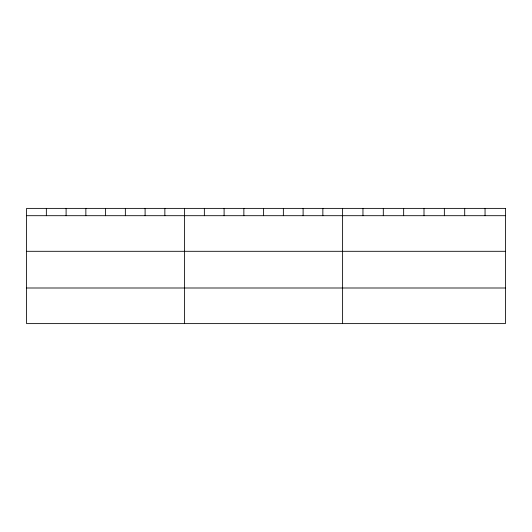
<?xml version="1.0" encoding="UTF-8"?>
<svg xmlns="http://www.w3.org/2000/svg" width="532" height="532" viewBox="0 0 532 532"><rect width="100%" height="100%" fill="white"/><g stroke="black" fill="none" stroke-linecap="round" stroke-linejoin="round"><path stroke-width="0.8" d="M26.6 215.693L505.4 215.693M26.6 251.303L505.4 251.303M26.6 287.998L505.4 287.998M485.051 208.384L485.051 215.693M464.702 208.384L464.702 215.693M444.353 208.384L444.353 215.693M424.004 208.384L424.004 215.693M403.655 208.384L403.655 215.693M383.306 208.384L383.306 215.693M362.957 208.384L362.957 215.693M342.608 208.384L342.608 323.616M322.858 208.384L322.858 215.693M303.107 208.384L303.107 215.693M283.357 208.384L283.357 215.693M263.606 208.384L263.606 215.693M243.856 208.384L243.856 215.693M224.105 208.384L224.105 215.693M204.355 208.384L204.355 215.693M184.604 208.384L184.604 323.616M164.854 208.384L164.854 215.693M145.103 208.384L145.103 215.693M125.353 208.384L125.353 215.693M105.602 208.384L105.602 215.693M85.852 208.384L85.852 215.693M66.101 208.384L66.101 215.693M46.351 208.384L46.351 215.693M505.4 208.384L26.6 208.384L26.6 323.616L505.4 323.616L505.4 208.384"/></g></svg>
